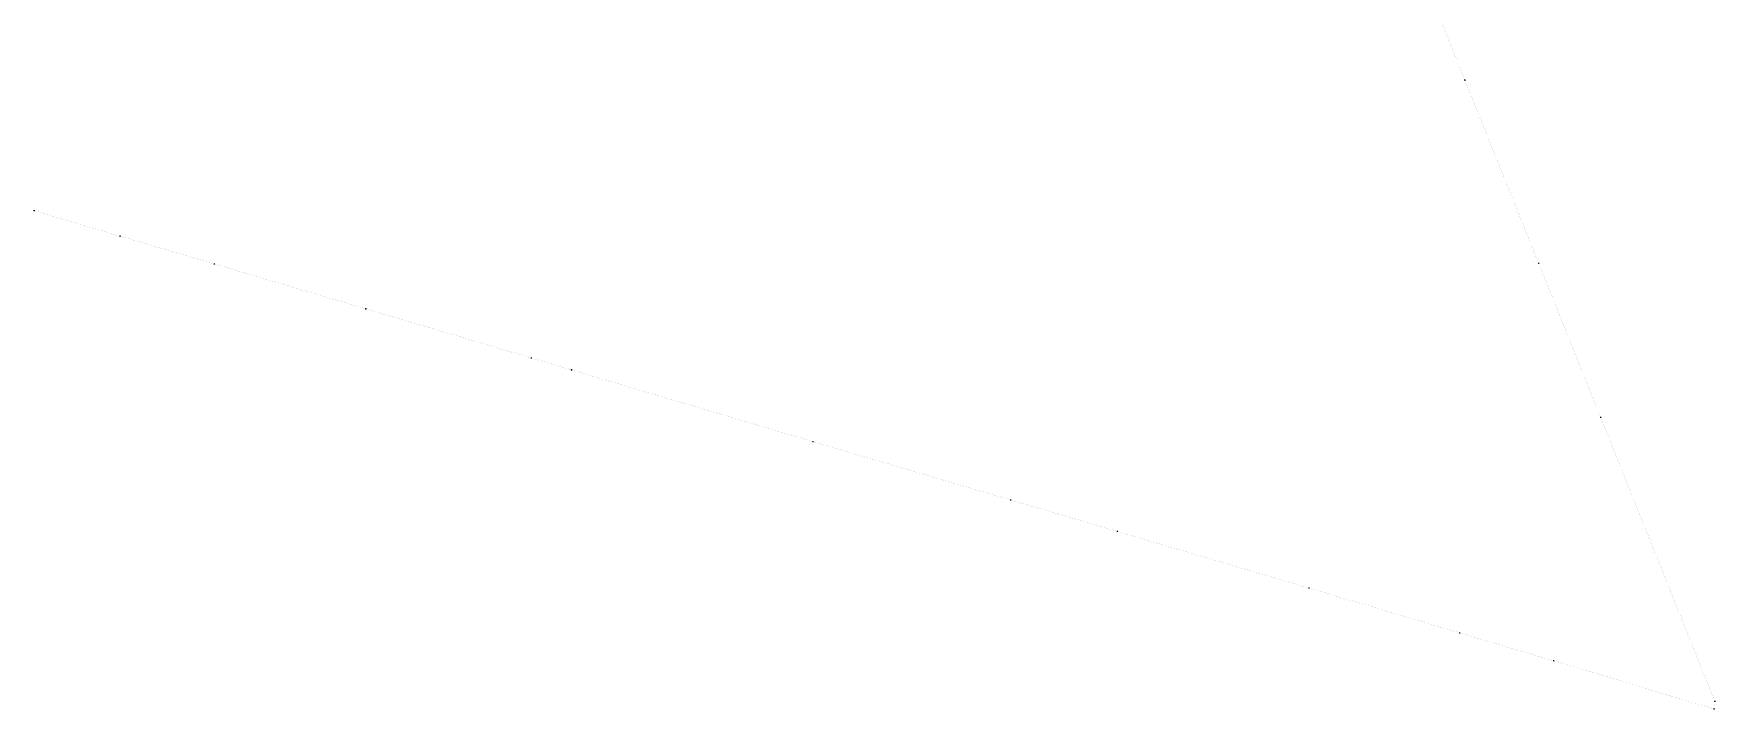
# Model space of a CAD drawing. Extents: x 358458 to 361663, y 818350 to 821723.
# Drawn here: x 358458 to 361663, y 818350 to 819639 of the extents above; entities that cross this region are included whole.
import ezdxf

# ---------------------------------------------------------------- set-up
doc = ezdxf.new("R2010")
doc.units = 0
doc.header["$MEASUREMENT"] = 0
doc.linetypes.add('solid', pattern=[0])
doc.layers.add('0 101001GR FENCES', color=5, linetype='solid', lineweight=9)

# ---------------------------------------------------------------- blocks, each defined once
blk = doc.blocks.new('CCAD_POINT_CROSS')
at = {"linetype": 'solid'}
for p, q in [((-1, 0), (1, 0)), ((0, -1), (0, 1))]:
    blk.add_line(p, q, dxfattribs=at)
for tag in ['POINT_NUMBER', 'POINT_CODE', 'POINT_HEIGHT']:
    blk.add_attdef(tag, (0, 0), '', height=1)

msp = doc.modelspace()

# ---------------------------------------------------------------- linework, layer by layer
at = {"layer": '0 101001GR FENCES', "color": 5, "linetype": 'solid', "lineweight": 9, "const_width": 0.1}
msp.add_lwpolyline([(361108.5, 819742.4), (361185.6, 819550.2), (361326.4, 819200.8), (361444.5, 818906.8), (361662.1, 818365.7), (361660.7, 818351.3), (361354.9, 818442.9), (361175.8, 818496.1), (360888.9, 818581.6), (360523.5, 818689.6), (360320.2, 818749.5), (359943.1, 818860.8), (359483.1, 818997.6), (359406.3, 819020.4), (359091.2, 819113.9), (358802.3, 819199.6), (358622.9, 819252.5), (358459.1, 819301.1)], dxfattribs=at)
at = {"layer": '0 101001GR FENCES', "color": 5, "lineweight": 0}
for p in [(361185.6, 819550.2), (358459.1, 819301.1), (358622.9, 819252.5), (358802.3, 819199.6), (361326.4, 819200.8), (359091.2, 819113.9), (359406.3, 819020.4), (359483.1, 818997.6), (361444.5, 818906.8), (359943.1, 818860.8), (360320.2, 818749.5), (360523.5, 818689.6), (360888.9, 818581.6), (361175.8, 818496.1), (361354.9, 818442.9), (361660.7, 818351.3), (361662.1, 818365.7)]:
    msp.add_point(p, dxfattribs=at)

# ---------------------------------------------------------------- block references
for p in [(361185.6, 819550.2), (358459.1, 819301.1), (358622.9, 819252.5), (358802.3, 819199.6), (361326.4, 819200.8), (359091.2, 819113.9), (359406.3, 819020.4), (359483.1, 818997.6), (361444.5, 818906.8), (359943.1, 818860.8), (360320.2, 818749.5), (360523.5, 818689.6), (360888.9, 818581.6), (361175.8, 818496.1), (361354.9, 818442.9), (361660.7, 818351.3), (361662.1, 818365.7)]:
    msp.add_blockref('CCAD_POINT_CROSS', p, dxfattribs=at)

doc.saveas('drawing.dxf')
